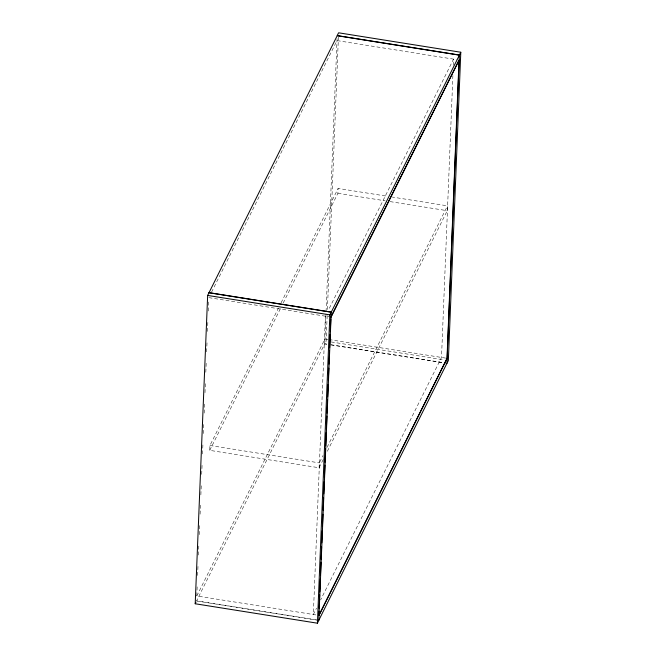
<?xml version="1.0" encoding="UTF-8"?>
<svg xmlns="http://www.w3.org/2000/svg" width="656" height="656" viewBox="0 0 656 656"><rect width="100%" height="100%" fill="white"/><g stroke="black" fill="none" stroke-linecap="round" stroke-linejoin="round"><path stroke-width="0.49" stroke-dasharray="3.28 2.46" d="M196.8 595.869L197.218 585.66M197.628 575.451L198.038 565.242M198.448 555.033L198.866 544.824M199.276 534.615L199.686 524.398M200.096 514.189L200.515 503.98M200.884 494.796L201.335 483.562M201.704 474.378L202.155 463.144M202.532 453.952L202.983 442.726M203.352 433.534L203.762 423.325M204.18 413.116L204.59 402.907M205 392.698L205.41 382.489M205.828 372.28L206.238 362.063M206.648 351.854L207.099 340.628M207.468 331.436L207.886 321.227M208.296 311.018L208.706 300.809M323.219 459.528L319.111 467.761L209.748 450.36L209.945 445.49L278.357 308.271M319.111 467.761L319.308 462.89L322.957 455.576M325.384 316.184L313.347 614.516L316.545 608.112M326.778 344.236L324.761 343.916L337.077 38.638M327.18 315.61L326.147 341.136L324.761 343.916M327.426 309.484L338.422 36.884M283.179 303.08L337.914 193.299L338.111 188.436L387.27 196.259M327.328 451.295L447.277 210.699L447.474 205.836L392.288 197.054M452.886 75.473L441.513 357.454L320.645 599.879M453.304 65.256L453.55 59.13L328.574 309.788M211.568 292.158L337.004 40.582L456.297 59.565M281.096 302.785L338.111 188.436M209.748 450.36L280.44 308.566M327.065 447.343L447.474 205.836M337.914 193.299L385.072 200.802M390.09 201.605L447.277 210.699M208.838 297.644L330.886 317.061M327.992 339.398L324.966 338.914L196.8 595.976L318.996 615.418M329 339.554L447.015 358.332M331.198 341.94L444.309 359.939M326.786 344.105L324.769 343.785L196.603 600.839L318.8 620.281M330.829 344.744L443.94 362.743M330.821 344.884L445.949 363.203M209.945 445.49L319.308 462.89M196.595 600.978L316.774 620.1"/><path stroke-width="0.98" d="M209.034 292.642L331.239 312.084L318.8 620.42L317.414 623.2L195.209 603.758L207.649 295.421L337.2 35.719L459.397 55.161L331.231 312.215L209.034 292.773M317.414 623.2L329.853 314.864L331.239 312.084M319.013 611.302L318.849 615.394L447.015 358.332L459.003 61.024M319.136 608.243L319.669 594.959M319.792 591.892L320.333 578.608M320.456 575.55L320.989 562.266M321.112 559.199L321.612 546.94M321.776 542.856L322.268 530.589M322.432 526.506L322.924 514.247M323.096 510.155L323.588 497.896M323.752 493.812L324.244 481.553M324.408 477.461L324.909 465.202M325.032 462.144L325.565 448.86M325.688 445.793L326.229 432.509M326.352 429.45L326.885 416.166M327.008 413.1L327.541 399.816M327.664 396.757L328.164 384.49M328.328 380.406L328.82 368.147M328.984 364.055L329.525 350.78M329.648 347.713L330.181 334.429M330.304 331.362L330.804 319.103M459.405 55.022L446.966 363.358L448.351 360.579L460.791 52.242L338.586 32.8L337.2 35.58L459.405 55.022L460.791 52.242M330.886 317.061L458.593 60.918M331.034 317.086L459.2 60.024M195.209 603.758L195.906 602.364M318.996 615.418L447.162 358.356M318.8 620.281L446.966 363.227M207.649 295.421L329.853 314.864"/></g></svg>
